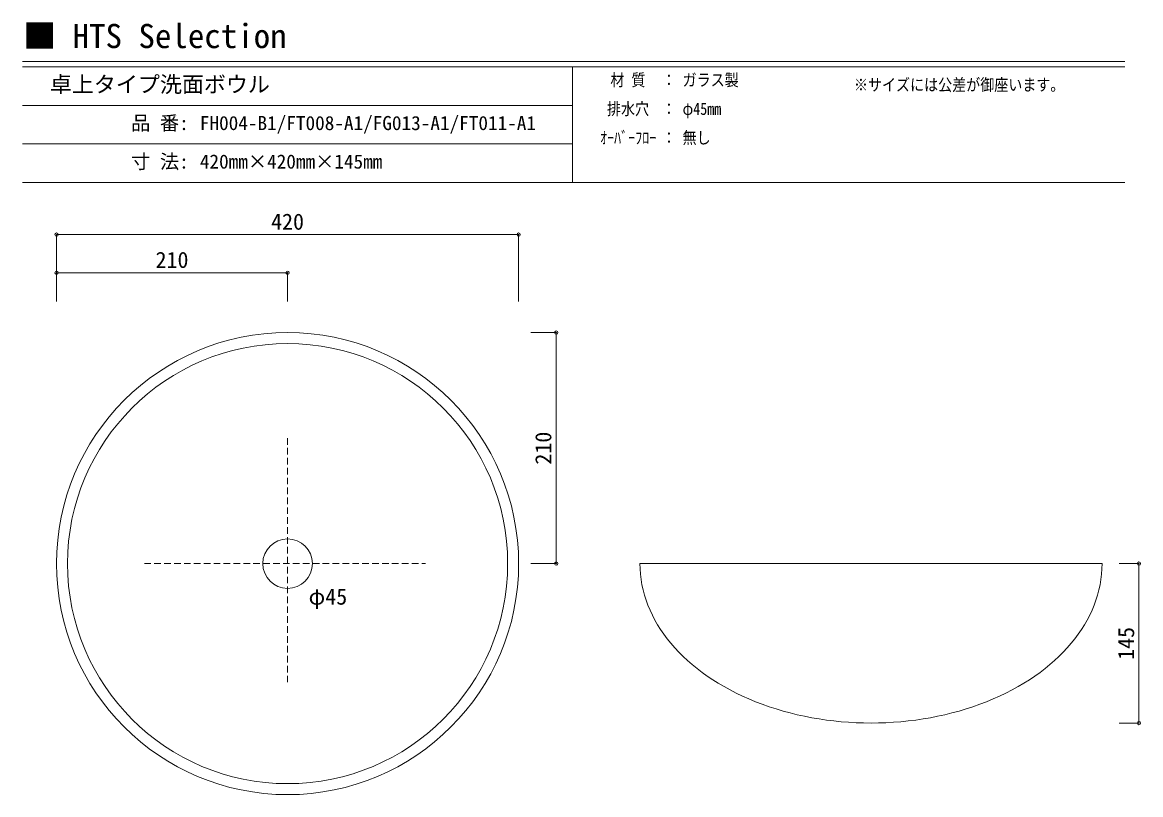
# Model space of a CAD drawing. Units: millimetres, scale not verified. Extents: x -514 to 522, y -692 to 676.
# Drawn here: x -499 to 517, y -26 to 676 of the extents above; entities that cross this region are included whole.
import ezdxf
from ezdxf.enums import TextEntityAlignment as Align

# ---------------------------------------------------------------- set-up
doc = ezdxf.new("R2010")
doc.units = ezdxf.units.MM
doc.header["$LTSCALE"] = 5
doc.header["$PDMODE"] = 32
doc.header["$PDSIZE"] = 3
doc.linetypes.add('DASHED1', pattern=[1.8, 1.2, -0.6])
doc.layers.add('F-0', color=7, linetype='Continuous', lineweight=15)
doc.styles.add('ＭＳ ゴシック', font='')
doc.styles.get('ＭＳ ゴシック').set_extended_font_data('MS Gothic')

msp = doc.modelspace()

# ---------------------------------------------------------------- linework, layer by layer
at = {"layer": 'F-0'}
for p, q in [((502.569, 640.036), (-499.491, 640.036)), ((502.464, 635.036), (-499.491, 635.036)), ((0.509, 635.036), (0.509, 530.036)), ((0.509, 600.036), (-499.491, 600.036)), ((0.509, 565.036), (-499.491, 565.036)), ((502.569, 530.036), (-499.491, 530.036)), ((481.77, 183.558), (61.77, 183.558))]:
    msp.add_line(p, q, dxfattribs=at)
at = {"layer": 'F-0', "color": 4, "lineweight": 9}
for p, q in [((-468.466, 482.686), (-48.466, 482.686)), ((-468.466, 482.686), (-468.466, 421.928)), ((-48.466, 482.686), (-48.466, 421.928)), ((-468.466, 447.967), (-258.466, 447.967)), ((-468.466, 447.967), (-468.466, 421.928)), ((-258.466, 447.967), (-258.466, 421.928)), ((-14.374, 393.558), (-37.52, 393.558)), ((-14.374, 393.558), (-14.374, 183.558)), ((-14.374, 183.558), (-37.52, 183.558)), ((515.283, 183.558), (497.2, 183.558)), ((515.283, 183.558), (515.283, 38.558)), ((515.283, 38.558), (497.2, 38.558))]:
    msp.add_line(p, q, dxfattribs=at)
at = {"layer": 'F-0', "color": 4, "linetype": 'DASHED1', "lineweight": 9}
for p, q in [((-258.466, 297.676), (-258.466, 73.433)), ((-388.593, 183.558), (-133.189, 183.558))]:
    msp.add_line(p, q, dxfattribs=at)
at = {"layer": 'F-0'}
for radius in [210, 200, 22.5]:
    msp.add_circle((-258.466, 183.558), radius, dxfattribs=at)
msp.add_ellipse((271.77, 183.558), major_axis=(210, 0), ratio=0.69, start_param=3.14159265, end_param=6.28318531, dxfattribs=at)
at = {"layer": 'F-0', "color": 6}
for p in [(-468.466, 482.686), (-48.466, 482.686), (-468.466, 447.967), (-258.466, 447.967), (-14.374, 393.558), (-14.374, 183.558), (515.283, 183.558), (515.283, 38.558)]:
    msp.add_point(p, dxfattribs=at)

# ---------------------------------------------------------------- texts
at = {"layer": 'F-0', "style": 'ＭＳ ゴシック'}
for s, height, p in [('■ HTS Selection', 21.99, (-498.771, 645.583)), ('卓上タイプ洗面ボウル', 14.66, (-474.491, 607.536)), ('品 番:', 12.83, (-400.741, 573.786)), ('FH004-B1/FT008-A1/FG013-A1/FT011-A1', 12.83, (-338.179, 573.786)), ('寸 法:', 12.83, (-400.741, 538.786)), ('420mm×420mm×145mm', 12.83, (-338.179, 538.786)), ('420', 14.66, (-273.466, 482.686)), ('210', 14.66, (-378.466, 447.967)), ('φ45', 14.66, (-239.371, 141.848))]:
    msp.add_text(s, height=height, dxfattribs=at).set_placement(p, align=Align.BOTTOM_LEFT)
at = {"layer": 'F-0', "style": 'ＭＳ ゴシック', "width": 0.85}
for s, p in [('材 質', (34.884, 614.411)), ('ガラス製', (100.509, 614.411)), ('：', (81.759, 614.411)), ('※サイズには公差が御座います。', (256.237, 610.036)), ('排水穴', (31.759, 588.161)), ('：', (81.759, 588.161)), ('φ45mm', (100.509, 588.161)), ('ｵｰﾊﾞｰﾌﾛｰ', (25.509, 561.911)), ('：', (81.759, 561.911)), ('無し', (100.509, 561.911))]:
    msp.add_text(s, height=11, dxfattribs=at).set_placement(p, align=Align.BOTTOM_LEFT)
at = {"layer": 'F-0', "style": 'ＭＳ ゴシック'}
for s, p in [('210', (-14.374, 273.558)), ('145', (515.283, 96.058))]:
    msp.add_text(s, height=14.66, rotation=90, dxfattribs=at).set_placement(p, align=Align.BOTTOM_LEFT)

doc.saveas('drawing.dxf')
